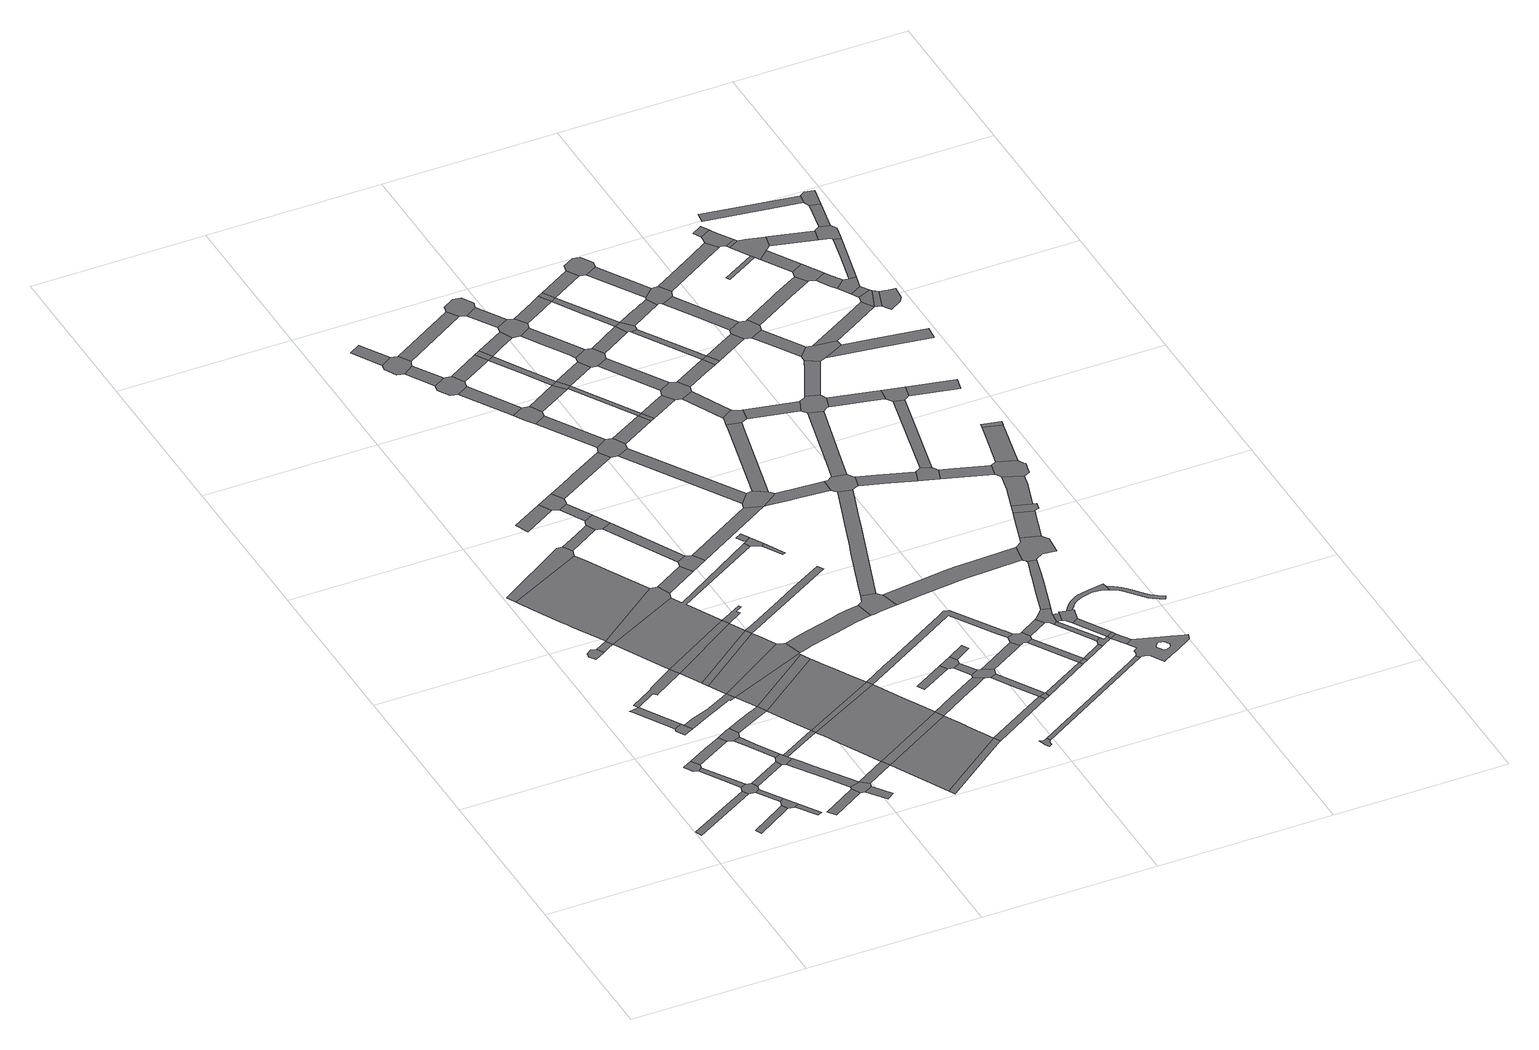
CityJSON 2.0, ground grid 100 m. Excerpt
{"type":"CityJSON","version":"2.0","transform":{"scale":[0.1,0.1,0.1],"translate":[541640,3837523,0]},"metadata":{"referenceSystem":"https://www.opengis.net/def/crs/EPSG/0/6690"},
"CityObjects":{
"road1":{"type":"Road","attributes":{"RoadStructureAttribute.sectionType":"1"},"geometry":[{"type":"MultiSurface","lod":"1","boundaries":[[[0,1,2,3]]]}]},
"road2":{"type":"Road","attributes":{"RoadStructureAttribute.sectionType":"1"},"geometry":[{"type":"MultiSurface","lod":"1","boundaries":[[[4,5,6,7,8,9,10,11,12]]]}]},
"road3":{"type":"Road","geometry":[{"type":"MultiSurface","lod":"1","boundaries":[[[13,14,15,16,17,18,19,20,21,22]]]}]},
"road4":{"type":"Road","attributes":{"RoadStructureAttribute.sectionType":"1"},"geometry":[{"type":"MultiSurface","lod":"1","boundaries":[[[20,19,23,24]]]}]},
"road5":{"type":"Road","geometry":[{"type":"MultiSurface","lod":"1","boundaries":[[[25,26,27,24,23,28,29,0,3,30,31,32,33,34,35,36]]]}]},
"road6":{"type":"Road","attributes":{"RoadStructureAttribute.sectionType":"1"},"geometry":[{"type":"MultiSurface","lod":"1","boundaries":[[[33,32,37,38]]]}]},
"road7":{"type":"Road","attributes":{"RoadStructureAttribute.sectionType":"1"},"geometry":[{"type":"MultiSurface","lod":"1","boundaries":[[[39,40,41,42,43]]]}]},
"road8":{"type":"Road","geometry":[{"type":"MultiSurface","lod":"1","boundaries":[[[38,37,44,4,12,45,46,47]]]}]},
"road9":{"type":"Road","attributes":{"RoadStructureAttribute.sectionType":"1"},"geometry":[{"type":"MultiSurface","lod":"1","boundaries":[[[48,49,13,22,50,51]]]}]},
"road10":{"type":"Road","geometry":[{"type":"MultiSurface","lod":"1","boundaries":[[[43,42,52,53,54,55,56]]]}]},
"road11":{"type":"Road","attributes":{"RoadStructureAttribute.sectionType":"1"},"geometry":[{"type":"MultiSurface","lod":"1","boundaries":[[[47,46,57,58]]]}]},
"road12":{"type":"Road","attributes":{"RoadStructureAttribute.sectionType":"1"},"geometry":[{"type":"MultiSurface","lod":"1","boundaries":[[[59,60,36,35,61]]]}]},
"road13":{"type":"Road","geometry":[{"type":"MultiSurface","lod":"1","boundaries":[[[62,63,64,65,66,67,68,69]]]}]},
"road14":{"type":"Road","geometry":[{"type":"MultiSurface","lod":"1","boundaries":[[[70,71,48,51,72,73,74]]]}]},
"road15":{"type":"Road","attributes":{"RoadStructureAttribute.sectionType":"1"},"geometry":[{"type":"MultiSurface","lod":"1","boundaries":[[[75,76,77,78,79,39,80,81,82,83,84,85]]]}]},
"road16":{"type":"Road","attributes":{"RoadStructureAttribute.sectionType":"1"},"geometry":[{"type":"MultiSurface","lod":"1","boundaries":[[[86,87,73,72,88,89,90,91]]]}]},
"road17":{"type":"Road","attributes":{"RoadStructureAttribute.sectionType":"1"},"geometry":[{"type":"MultiSurface","lod":"1","boundaries":[[[92,93,94,95,96]]]}]},
"road18":{"type":"Road","attributes":{"RoadStructureAttribute.sectionType":"1"},"geometry":[{"type":"MultiSurface","lod":"1","boundaries":[[[97,69,68,98,99]]]}]},
"road19":{"type":"Road","geometry":[{"type":"MultiSurface","lod":"1","boundaries":[[[100,91,90,101,59,61,102,103,104,105,106]]]}]},
"road20":{"type":"Road","attributes":{"RoadStructureAttribute.sectionType":"1"},"geometry":[{"type":"MultiSurface","lod":"1","boundaries":[[[107,108,109,110,111,112,113,56,55,114,115,116,117,118,119,120]]]}]},
"road21":{"type":"Road","attributes":{"RoadStructureAttribute.sectionType":"1"},"geometry":[{"type":"MultiSurface","lod":"1","boundaries":[[[121,122,103,102,123,124,125]]]}]},
"road22":{"type":"Road","attributes":{"RoadStructureAttribute.sectionType":"1"},"geometry":[{"type":"MultiSurface","lod":"1","boundaries":[[[126,127,128,129,70,74,130,131]]]}]},
"road23":{"type":"Road","geometry":[{"type":"MultiSurface","lod":"1","boundaries":[[[125,124,92,96,132,133,134]]]}]},
"road24":{"type":"Road","attributes":{"RoadStructureAttribute.sectionType":"1"},"geometry":[{"type":"MultiSurface","lod":"1","boundaries":[[[135,106,105,136,137]]]}]},
"road25":{"type":"Road","geometry":[{"type":"MultiSurface","lod":"1","boundaries":[[[138,139,140,141,142,143]]]}]},
"road26":{"type":"Road","attributes":{"RoadStructureAttribute.sectionType":"1"},"geometry":[{"type":"MultiSurface","lod":"1","boundaries":[[[133,132,144,145]]]}]},
"road27":{"type":"Road","geometry":[{"type":"MultiSurface","lod":"1","boundaries":[[[146,147,141,140,148,149,150,151,152,153,154,155,156,157]]]}]},
"road28":{"type":"Road","attributes":{"RoadStructureAttribute.sectionType":"1"},"geometry":[{"type":"MultiSurface","lod":"1","boundaries":[[[158,125,134,159]]]}]},
"road29":{"type":"Road","geometry":[{"type":"MultiSurface","lod":"1","boundaries":[[[160,157,156,97,99,161,162,163]]]}]},
"road30":{"type":"Road","geometry":[{"type":"MultiSurface","lod":"1","boundaries":[[[164,75,85,165]]]}]},
"road31":{"type":"Road","geometry":[{"type":"MultiSurface","lod":"1","boundaries":[[[166,165,85,167,168,169]]]}]},
"road32":{"type":"Road","geometry":[{"type":"MultiSurface","lod":"1","boundaries":[[[169,168,170,171]]]}]},
"road33":{"type":"Road","geometry":[{"type":"MultiSurface","lod":"1","boundaries":[[[172,171,170,107,173]]]}]},
"road34":{"type":"Road","geometry":[{"type":"MultiSurface","lod":"1","boundaries":[[[174,120,175,176,126,177]]]}]},
"road35":{"type":"Road","geometry":[{"type":"MultiSurface","lod":"1","boundaries":[[[178,173,107,120,174,179,180]]]}]},
"road36":{"type":"Road","geometry":[{"type":"MultiSurface","lod":"1","boundaries":[[[181,177,126,131,182]]]}]},
"road37":{"type":"Road","attributes":{"RoadStructureAttribute.sectionType":"1"},"geometry":[{"type":"MultiSurface","lod":"1","boundaries":[[[183,184,185,186,187]]]}]},
"road38":{"type":"Road","attributes":{"RoadStructureAttribute.sectionType":"1"},"geometry":[{"type":"MultiSurface","lod":"1","boundaries":[[[188,189,190,191,192,193,194,182,131,195,196,197,135,198]]]}]},
"road39":{"type":"Road","attributes":{"RoadStructureAttribute.sectionType":"1"},"geometry":[{"type":"MultiSurface","lod":"1","boundaries":[[[199,200,143,142,201]]]}]},
"road40":{"type":"Road","geometry":[{"type":"MultiSurface","lod":"1","boundaries":[[[198,135,137,202]]]}]},
"road41":{"type":"Road","attributes":{"RoadStructureAttribute.sectionType":"1"},"geometry":[{"type":"MultiSurface","lod":"1","boundaries":[[[203,204,161,99,205,206,207,75,164,208,209]]]}]},
"road42":{"type":"Road","attributes":{"RoadStructureAttribute.sectionType":"1"},"geometry":[{"type":"MultiSurface","lod":"1","boundaries":[[[210,211,212,213,214,202,137,215,216,217,218,219,220,221,158,222]]]}]},
"road43":{"type":"Road","geometry":[{"type":"MultiSurface","lod":"1","boundaries":[[[222,158,159,223]]]}]},
"road44":{"type":"Road","geometry":[{"type":"MultiSurface","lod":"1","boundaries":[[[224,183,187,225,226,227,228,229,230,231]]]}]},
"road45":{"type":"Road","attributes":{"RoadStructureAttribute.sectionType":"1"},"geometry":[{"type":"MultiSurface","lod":"1","boundaries":[[[232,233,234,235,236,223,159,237,238,239]]]}]},
"road46":{"type":"Road","attributes":{"RoadStructureAttribute.sectionType":"1"},"geometry":[{"type":"MultiSurface","lod":"1","boundaries":[[[240,163,162,241,242]]]}]},
"road47":{"type":"Road","geometry":[{"type":"MultiSurface","lod":"1","boundaries":[[[243,244,245,246,247,164,165]]]}]},
"road48":{"type":"Road","attributes":{"RoadStructureAttribute.sectionType":"1"},"geometry":[{"type":"MultiSurface","lod":"1","boundaries":[[[228,227,248,249]]]}]},
"road49":{"type":"Road","geometry":[{"type":"MultiSurface","lod":"1","boundaries":[[[249,248,250,251,199,201,252,253,254,255]]]}]},
"road50":{"type":"Road","geometry":[{"type":"MultiSurface","lod":"1","boundaries":[[[239,238,256,257]]]}]},
"road51":{"type":"Road","attributes":{"RoadStructureAttribute.sectionType":"1"},"geometry":[{"type":"MultiSurface","lod":"1","boundaries":[[[255,254,258,259]]]}]},
"road52":{"type":"Road","attributes":{"RoadStructureAttribute.sectionType":"1"},"geometry":[{"type":"MultiSurface","lod":"1","boundaries":[[[260,261,262,263,264]]]}]},
"road53":{"type":"Road","geometry":[{"type":"MultiSurface","lod":"1","boundaries":[[[265,266,259,258,267,268,269,240,242,270,271]]]}]},
"road54":{"type":"Road","geometry":[{"type":"MultiSurface","lod":"1","boundaries":[[[264,263,272,273,274,275,276,277,278]]]}]},
"road55":{"type":"Road","attributes":{"RoadStructureAttribute.sectionType":"1"},"geometry":[{"type":"MultiSurface","lod":"1","boundaries":[[[275,274,279,280]]]}]},
"road56":{"type":"Road","attributes":{"RoadStructureAttribute.sectionType":"1"},"geometry":[{"type":"MultiSurface","lod":"1","boundaries":[[[281,282,283,284,285,286,224,231,287,288]]]}]},
"road57":{"type":"Road","geometry":[{"type":"MultiSurface","lod":"1","boundaries":[[[280,279,289,290,291,292,293,294,295,296]]]}]},
"road58":{"type":"Road","attributes":{"RoadStructureAttribute.sectionType":"1"},"geometry":[{"type":"MultiSurface","lod":"1","boundaries":[[[297,298,299,300,301,302,303,180,179,304,305,306,307,308]]]}]},
"road59":{"type":"Road","attributes":{"RoadStructureAttribute.sectionType":"1"},"geometry":[{"type":"MultiSurface","lod":"1","boundaries":[[[309,310,311,312,313,169,171]]]}]},
"road60":{"type":"Road","attributes":{"RoadStructureAttribute.sectionType":"1"},"geometry":[{"type":"MultiSurface","lod":"1","boundaries":[[[293,292,314,315]]]}]},
"road61":{"type":"Road","attributes":{"RoadStructureAttribute.sectionType":"1"},"geometry":[{"type":"MultiSurface","lod":"1","boundaries":[[[316,317,318,319]]]}]},
"road62":{"type":"Road","attributes":{"RoadStructureAttribute.sectionType":"1"},"geometry":[{"type":"MultiSurface","lod":"1","boundaries":[[[320,321,222,223,322,323,324,325,326]]]}]},
"road63":{"type":"Road","geometry":[{"type":"MultiSurface","lod":"1","boundaries":[[[315,314,327,328,329,330,331,332]]]}]},
"road64":{"type":"Road","geometry":[{"type":"MultiSurface","lod":"1","boundaries":[[[333,334,335,336,337,338,339,340,341,342]]]}]},
"road65":{"type":"Road","attributes":{"RoadStructureAttribute.sectionType":"1"},"geometry":[{"type":"MultiSurface","lod":"1","boundaries":[[[343,296,295,344,345]]]}]},
"road66":{"type":"Road","attributes":{"RoadStructureAttribute.sectionType":"1"},"geometry":[{"type":"MultiSurface","lod":"1","boundaries":[[[330,329,346,347]]]}]},
"road67":{"type":"Road","attributes":{"RoadStructureAttribute.sectionType":"1"},"geometry":[{"type":"MultiSurface","lod":"1","boundaries":[[[348,271,270,349]]]}]},
"road68":{"type":"Road","attributes":{"RoadStructureAttribute.sectionType":"1"},"geometry":[{"type":"MultiSurface","lod":"1","boundaries":[[[350,239,257,351,352]]]}]},
"road69":{"type":"Road","attributes":{"RoadStructureAttribute.sectionType":"1"},"geometry":[{"type":"MultiSurface","lod":"1","boundaries":[[[353,278,277,354]]]}]},
"road70":{"type":"Road","geometry":[{"type":"MultiSurface","lod":"1","boundaries":[[[355,356,357,358,359,360,361]]]}]},
"road71":{"type":"Road","geometry":[{"type":"MultiSurface","lod":"1","boundaries":[[[361,360,203,209,362,363]]]}]},
"road72":{"type":"Road","geometry":[{"type":"MultiSurface","lod":"1","boundaries":[[[347,346,364,365,281,288,366,367,368,369,370,371,372]]]}]},
"road73":{"type":"Road","geometry":[{"type":"MultiSurface","lod":"1","boundaries":[[[373,316,319,374,375,376]]]}]},
"road74":{"type":"Road","attributes":{"RoadStructureAttribute.sectionType":"1"},"geometry":[{"type":"MultiSurface","lod":"1","boundaries":[[[377,378,363,362]]]}]},
"road75":{"type":"Road","attributes":{"RoadStructureAttribute.sectionType":"1"},"geometry":[{"type":"MultiSurface","lod":"1","boundaries":[[[375,374,379,380]]]}]},
"road76":{"type":"Road","attributes":{"RoadStructureAttribute.sectionType":"1"},"geometry":[{"type":"MultiSurface","lod":"1","boundaries":[[[381,332,331,382]]]}]},
"road77":{"type":"Road","attributes":{"RoadStructureAttribute.sectionType":"1"},"geometry":[{"type":"MultiSurface","lod":"1","boundaries":[[[383,384,385,386,387,388,389,390,391,392,393,198,202,394,395,396,397,398,399,400,401,402]]]}]},
"road78":{"type":"Road","geometry":[{"type":"MultiSurface","lod":"1","boundaries":[[[403,343,345,404]]]}]},
"road79":{"type":"Road","geometry":[{"type":"MultiSurface","lod":"1","boundaries":[[[380,379,320,326,405,406,407,408]]]}]},
"road80":{"type":"Road","geometry":[{"type":"MultiSurface","lod":"1","boundaries":[[[409,410,411,297,308,412,413,414,415,416,417,418]]]}]},
"road81":{"type":"Road","attributes":{"RoadStructureAttribute.sectionType":"1"},"geometry":[{"type":"MultiSurface","lod":"1","boundaries":[[[368,367,419,420]]]}]},
"road82":{"type":"Road","attributes":{"RoadStructureAttribute.sectionType":"1"},"geometry":[{"type":"MultiSurface","lod":"1","boundaries":[[[421,422,423,404,345,424,381,425]]]}]},
"road83":{"type":"Road","geometry":[{"type":"MultiSurface","lod":"1","boundaries":[[[426,427,373,376]]]}]},
"road84":{"type":"Road","attributes":{"RoadStructureAttribute.sectionType":"1"},"geometry":[{"type":"MultiSurface","lod":"1","boundaries":[[[406,405,428,350,429]]]}]},
"road85":{"type":"Road","attributes":{"RoadStructureAttribute.sectionType":"1"},"geometry":[{"type":"MultiSurface","lod":"1","boundaries":[[[430,403,404,431,432]]]}]},
"road86":{"type":"Road","geometry":[{"type":"MultiSurface","lod":"1","boundaries":[[[425,381,382,433,434,435]]]}]},
"road87":{"type":"Road","geometry":[{"type":"MultiSurface","lod":"1","boundaries":[[[429,350,352,436,437]]]}]},
"road88":{"type":"Road","attributes":{"RoadStructureAttribute.sectionType":"1"},"geometry":[{"type":"MultiSurface","lod":"1","boundaries":[[[438,439,372,371,440]]]}]},
"road89":{"type":"Road","attributes":{"RoadStructureAttribute.sectionType":"1"},"geometry":[{"type":"MultiSurface","lod":"1","boundaries":[[[441,442,408,407,443,444]]]}]},
"road90":{"type":"Road","attributes":{"RoadStructureAttribute.sectionType":"1"},"geometry":[{"type":"MultiSurface","lod":"1","boundaries":[[[435,434,438,445]]]}]},
"road91":{"type":"Road","geometry":[{"type":"MultiSurface","lod":"1","boundaries":[[[446,447,448,353,354,449,450,451,452,453,454]]]}]},
"road92":{"type":"Road","geometry":[{"type":"MultiSurface","lod":"1","boundaries":[[[455,456,420,419,348,349,457,458,459]]]}]},
"road93":{"type":"Road","attributes":{"RoadStructureAttribute.sectionType":"1"},"geometry":[{"type":"MultiSurface","lod":"1","boundaries":[[[460,461,425,435,462,463]]]}]},
"road94":{"type":"Road","attributes":{"RoadStructureAttribute.sectionType":"1"},"geometry":[{"type":"MultiSurface","lod":"1","boundaries":[[[451,450,464,465]]]}]},
"road95":{"type":"Road","geometry":[{"type":"MultiSurface","lod":"1","boundaries":[[[445,438,440,466]]]}]},
"road96":{"type":"Road","geometry":[{"type":"MultiSurface","lod":"1","boundaries":[[[467,465,464,430,432,468,469,470,471]]]}]},
"road97":{"type":"Road","attributes":{"RoadStructureAttribute.sectionType":"1"},"geometry":[{"type":"MultiSurface","lod":"1","boundaries":[[[472,473,333,342,474]]]}]},
"road98":{"type":"Road","attributes":{"RoadStructureAttribute.sectionType":"1"},"geometry":[{"type":"MultiSurface","lod":"1","boundaries":[[[475,437,436,476]]]}]},
"road99":{"type":"Road","attributes":{"RoadStructureAttribute.sectionType":"1"},"geometry":[{"type":"MultiSurface","lod":"1","boundaries":[[[477,478,479,480,481,482,483,409,418,484,485,486]]]}]},
"road100":{"type":"Road","attributes":{"RoadStructureAttribute.sectionType":"1"},"geometry":[{"type":"MultiSurface","lod":"1","boundaries":[[[469,468,487,488,489,490]]]}]},
"road101":{"type":"Road","attributes":{"RoadStructureAttribute.sectionType":"1"},"geometry":[{"type":"MultiSurface","lod":"1","boundaries":[[[491,492,445,466,493,494]]]}]},
"road102":{"type":"Road","attributes":{"RoadStructureAttribute.sectionType":"1"},"geometry":[{"type":"MultiSurface","lod":"1","boundaries":[[[495,496,457,349,497,498,499,500,501]]]}]},
"road103":{"type":"Road","geometry":[{"type":"MultiSurface","lod":"1","boundaries":[[[502,503,504,402,401,505,441,444,506,507,508,509,510,511,512]]]}]},
"road104":{"type":"Road","geometry":[{"type":"MultiSurface","lod":"1","boundaries":[[[513,490,489,460,463,514,515,516,517,518,519,520]]]}]},
"road105":{"type":"Road","attributes":{"RoadStructureAttribute.sectionType":"1"},"geometry":[{"type":"MultiSurface","lod":"1","boundaries":[[[521,522,523,455,459,524,525,526]]]}]},
"road106":{"type":"Road","attributes":{"RoadStructureAttribute.sectionType":"1"},"geometry":[{"type":"MultiSurface","lod":"1","boundaries":[[[510,509,475,527]]]}]},
"road107":{"type":"Road","attributes":{"RoadStructureAttribute.sectionType":"1"},"geometry":[{"type":"MultiSurface","lod":"1","boundaries":[[[528,529,471,470,530,531,532,533]]]}]},
"road108":{"type":"Road","attributes":{"RoadStructureAttribute.sectionType":"1"},"geometry":[{"type":"MultiSurface","lod":"1","boundaries":[[[516,515,534,535]]]}]},
"road109":{"type":"Road","geometry":[{"type":"MultiSurface","lod":"1","boundaries":[[[527,475,476,536]]]}]},
"road110":{"type":"Road","attributes":{"RoadStructureAttribute.sectionType":"1"},"geometry":[{"type":"MultiSurface","lod":"1","boundaries":[[[537,538,539,540,416,415,541,542,543]]]}]},
"road111":{"type":"Road","attributes":{"RoadStructureAttribute.sectionType":"1"},"geometry":[{"type":"MultiSurface","lod":"1","boundaries":[[[544,512,511,545,546]]]}]},
"road112":{"type":"Road","geometry":[{"type":"MultiSurface","lod":"1","boundaries":[[[547,535,534,491,494,548,549,550,551,552]]]}]},
"road113":{"type":"Road","attributes":{"RoadStructureAttribute.sectionType":"1"},"geometry":[{"type":"MultiSurface","lod":"1","boundaries":[[[549,548,553,554]]]}]},
"road114":{"type":"Road","attributes":{"RoadStructureAttribute.sectionType":"1"},"geometry":[{"type":"MultiSurface","lod":"1","boundaries":[[[555,527,536,556]]]}]},
"road115":{"type":"Road","attributes":{"RoadStructureAttribute.sectionType":"1"},"geometry":[{"type":"MultiSurface","lod":"1","boundaries":[[[557,520,519,558,559]]]}]},
"road116":{"type":"Road","geometry":[{"type":"MultiSurface","lod":"1","boundaries":[[[560,528,533,561]]]}]},
"road117":{"type":"Road","geometry":[{"type":"MultiSurface","lod":"1","boundaries":[[[562,563,554,553,564,521,526,565,566]]]}]},
"road118":{"type":"Road","geometry":[{"type":"MultiSurface","lod":"1","boundaries":[[[567,568,544,546,569,570,571,572,573,574,575]]]}]},
"road119":{"type":"Road","geometry":[{"type":"MultiSurface","lod":"1","boundaries":[[[576,577,578,501,500,579,477,486,580,581,582,583,584,585,586]]]}]},
"road120":{"type":"Road","attributes":{"RoadStructureAttribute.sectionType":"1"},"geometry":[{"type":"MultiSurface","lod":"1","boundaries":[[[573,572,587,588]]]}]},
"road121":{"type":"Road","attributes":{"RoadStructureAttribute.sectionType":"1"},"geometry":[{"type":"MultiSurface","lod":"1","boundaries":[[[574,573,589,590]]]}]},
"road122":{"type":"Road","attributes":{"RoadStructureAttribute.sectionType":"1"},"geometry":[{"type":"MultiSurface","lod":"1","boundaries":[[[591,561,533,592,593,557,594]]]}]},
"road123":{"type":"Road","geometry":[{"type":"MultiSurface","lod":"1","boundaries":[[[595,588,587,596,597,555,556,598,599,600,601]]]}]},
"road124":{"type":"Road","geometry":[{"type":"MultiSurface","lod":"1","boundaries":[[[602,590,589,603,604,605,606,607,608]]]}]},
"road125":{"type":"Road","attributes":{"RoadStructureAttribute.sectionType":"1"},"geometry":[{"type":"MultiSurface","lod":"1","boundaries":[[[609,610,552,551,611,612]]]}]},
"road126":{"type":"Road","geometry":[{"type":"MultiSurface","lod":"1","boundaries":[[[594,557,559,613,614,615,616,617,618]]]}]},
"road127":{"type":"Road","attributes":{"RoadStructureAttribute.sectionType":"1"},"geometry":[{"type":"MultiSurface","lod":"1","boundaries":[[[605,604,601,619]]]}]},
"road128":{"type":"Road","attributes":{"RoadStructureAttribute.sectionType":"1"},"geometry":[{"type":"MultiSurface","lod":"1","boundaries":[[[620,560,561,621]]]}]},
"road129":{"type":"Road","geometry":[{"type":"MultiSurface","lod":"1","boundaries":[[[619,601,600,622]]]}]},
"road130":{"type":"Road","attributes":{"RoadStructureAttribute.sectionType":"1"},"geometry":[{"type":"MultiSurface","lod":"1","boundaries":[[[622,600,623,624]]]}]},
"road131":{"type":"Road","attributes":{"RoadStructureAttribute.sectionType":"6"},"geometry":[{"type":"MultiSurface","lod":"1","boundaries":[[[625,626,627,628,629,630,631,632,633,634,635,636,637,567,575,638]]]}]},
"road132":{"type":"Road","attributes":{"RoadStructureAttribute.sectionType":"1"},"geometry":[{"type":"MultiSurface","lod":"1","boundaries":[[[616,615,609,639]]]}]},
"road133":{"type":"Road","attributes":{"RoadStructureAttribute.sectionType":"1"},"geometry":[{"type":"MultiSurface","lod":"1","boundaries":[[[566,565,640,641]]]}]},
"road134":{"type":"Road","attributes":{"RoadStructureAttribute.sectionType":"1"},"geometry":[{"type":"MultiSurface","lod":"1","boundaries":[[[642,643,644,576,586,645,646]]]}]},
"road135":{"type":"Road","attributes":{"RoadStructureAttribute.sectionType":"1"},"geometry":[{"type":"MultiSurface","lod":"1","boundaries":[[[647,583,582,648,649,650]]]}]},
"road136":{"type":"Road","geometry":[{"type":"MultiSurface","lod":"1","boundaries":[[[639,609,612,651]]]}]},
"road137":{"type":"Road","attributes":{"RoadStructureAttribute.sectionType":"1"},"geometry":[{"type":"MultiSurface","lod":"1","boundaries":[[[652,653,654,655,656,657,658,594,618,659,660]]]}]},
"road138":{"type":"Road","attributes":{"RoadStructureAttribute.sectionType":"1"},"geometry":[{"type":"MultiSurface","lod":"1","boundaries":[[[661,662,663,664,665,666,667,668,669,670,608,607,671,672,673,674,675,676,677,678,679,680,681,682,683,684]]]}]},
"road139":{"type":"Road","attributes":{"RoadStructureAttribute.sectionType":"1"},"geometry":[{"type":"MultiSurface","lod":"1","boundaries":[[[685,686,687,624,623,688,689,690,691,692,693,694,695,472,474,696,697,698,699,700,701,702,703,704,705,706],[707,708,709,710,711,712,713,714,715,716,717,718,719,720,721]]]}]},
"road140":{"type":"Road","geometry":[{"type":"MultiSurface","lod":"1","boundaries":[[[722,723,620,621,724,725,726,727]]]}]},
"road141":{"type":"Road","attributes":{"RoadStructureAttribute.sectionType":"1"},"geometry":[{"type":"MultiSurface","lod":"1","boundaries":[[[725,724,728,729]]]}]},
"road142":{"type":"Road","geometry":[{"type":"MultiSurface","lod":"1","boundaries":[[[730,731,732,733,537,543,734,735,736,631,630,737,738,739,740,741,742,743,744,745]]]}]},
"road143":{"type":"Road","attributes":{"RoadStructureAttribute.sectionType":"1"},"geometry":[{"type":"MultiSurface","lod":"1","boundaries":[[[746,747,639,651,748,749]]]}]},
"road144":{"type":"Road","geometry":[{"type":"MultiSurface","lod":"1","boundaries":[[[750,751,752,641,640,642,646,753,754,755,756,757]]]}]},
"road145":{"type":"Road","geometry":[{"type":"MultiSurface","lod":"1","boundaries":[[[758,759,650,649,760,761,762,763]]]}]},
"road146":{"type":"Road","geometry":[{"type":"MultiSurface","lod":"1","boundaries":[[[729,728,652,660,764,765,766,767,768,769]]]}]},
"road147":{"type":"Road","attributes":{"RoadStructureAttribute.sectionType":"1"},"geometry":[{"type":"MultiSurface","lod":"1","boundaries":[[[770,771,730,745,772]]]}]},
"road148":{"type":"Road","attributes":{"RoadStructureAttribute.sectionType":"1"},"geometry":[{"type":"MultiSurface","lod":"1","boundaries":[[[773,767,766,774,775,776]]]}]},
"road149":{"type":"Road","attributes":{"RoadStructureAttribute.sectionType":"1"},"geometry":[{"type":"MultiSurface","lod":"1","boundaries":[[[777,778,779,780,781,782,783,784,785,786,787,788,789,790,684,683,791,792,793,794,795,796,797,798,799,800,801,802,803,804]]]}]},
"road150":{"type":"Road","attributes":{"RoadStructureAttribute.sectionType":"1"},"geometry":[{"type":"MultiSurface","lod":"1","boundaries":[[[805,806,807,808,750,757,809,810]]]}]},
"road151":{"type":"Road","attributes":{"RoadStructureAttribute.sectionType":"1"},"geometry":[{"type":"MultiSurface","lod":"1","boundaries":[[[811,761,760,812,813]]]}]},
"road152":{"type":"Road","geometry":[{"type":"MultiSurface","lod":"1","boundaries":[[[814,815,776,775,816,746,749,817,818,819,820,821]]]}]},
"road153":{"type":"Road","attributes":{"RoadStructureAttribute.sectionType":"1"},"geometry":[{"type":"MultiSurface","lod":"1","boundaries":[[[756,755,822,823,824]]]}]},
"road154":{"type":"Road","geometry":[{"type":"MultiSurface","lod":"1","boundaries":[[[825,770,772,826,827,828,829,830]]]}]},
"road155":{"type":"Road","attributes":{"RoadStructureAttribute.sectionType":"1"},"geometry":[{"type":"MultiSurface","lod":"1","boundaries":[[[831,758,763,832]]]}]},
"road156":{"type":"Road","attributes":{"RoadStructureAttribute.sectionType":"1"},"geometry":[{"type":"MultiSurface","lod":"1","boundaries":[[[818,817,833,834,835]]]}]},
"road157":{"type":"Road","attributes":{"RoadStructureAttribute.sectionType":"1"},"geometry":[{"type":"MultiSurface","lod":"1","boundaries":[[[836,837,838,825,830,839,840,841]]]}]},
"road158":{"type":"Road","attributes":{"RoadStructureAttribute.sectionType":"1"},"geometry":[{"type":"MultiSurface","lod":"1","boundaries":[[[842,843,769,768,844,845]]]}]},
"road159":{"type":"Road","geometry":[{"type":"MultiSurface","lod":"1","boundaries":[[[835,834,805,810,846,847,848,849]]]}]},
"road160":{"type":"Road","geometry":[{"type":"MultiSurface","lod":"1","boundaries":[[[850,851,813,812,852,853,836,841,854,855,856,857,858,859]]]}]},
"road161":{"type":"Road","geometry":[{"type":"MultiSurface","lod":"1","boundaries":[[[824,823,860,831,832,861,862,863]]]}]},
"road162":{"type":"Road","attributes":{"RoadStructureAttribute.sectionType":"1"},"geometry":[{"type":"MultiSurface","lod":"1","boundaries":[[[864,865,866,867,821,820,868,869,870,871,872]]]}]},
"road163":{"type":"Road","attributes":{"RoadStructureAttribute.sectionType":"1"},"geometry":[{"type":"MultiSurface","lod":"1","boundaries":[[[873,874,850,859,875,876]]]}]},
"road164":{"type":"Road","geometry":[{"type":"MultiSurface","lod":"1","boundaries":[[[877,878,879,880]]]}]},
"road165":{"type":"Road","attributes":{"RoadStructureAttribute.sectionType":"1"},"geometry":[{"type":"MultiSurface","lod":"1","boundaries":[[[863,862,881,882]]]}]},
"road166":{"type":"Road","geometry":[{"type":"MultiSurface","lod":"1","boundaries":[[[883,873,876,884]]]}]},
"road167":{"type":"Road","attributes":{"RoadStructureAttribute.sectionType":"1"},"geometry":[{"type":"MultiSurface","lod":"1","boundaries":[[[885,886,887,888,849,848,889,890]]]}]},
"road168":{"type":"Road","attributes":{"RoadStructureAttribute.sectionType":"1"},"geometry":[{"type":"MultiSurface","lod":"1","boundaries":[[[891,892,893,894]]]}]},
"road169":{"type":"Road","attributes":{"RoadStructureAttribute.sectionType":"1"},"geometry":[{"type":"MultiSurface","lod":"1","boundaries":[[[895,847,846,896,897,898]]]}]},
"road170":{"type":"Road","geometry":[{"type":"MultiSurface","lod":"1","boundaries":[[[899,900,894,893,901,902,842,845,903,904,905]]]}]},
"road171":{"type":"Road","attributes":{"RoadStructureAttribute.sectionType":"1"},"geometry":[{"type":"MultiSurface","lod":"1","boundaries":[[[905,904,906,907]]]}]},
"road172":{"type":"Road","geometry":[{"type":"MultiSurface","lod":"1","boundaries":[[[908,907,906,877,880,909,910,911,912]]]}]},
"road173":{"type":"Road","attributes":{"RoadStructureAttribute.sectionType":"1"},"geometry":[{"type":"MultiSurface","lod":"1","boundaries":[[[910,909,913,914]]]}]},
"road174":{"type":"Road","geometry":[{"type":"MultiSurface","lod":"1","boundaries":[[[914,913,915,864,872,916,917,918]]]}]},
"road175":{"type":"Road","attributes":{"RoadStructureAttribute.sectionType":"1"},"geometry":[{"type":"MultiSurface","lod":"1","boundaries":[[[919,920,921,922,918,917,923,924,925,926,927]]]}]},
"road176":{"type":"Road","geometry":[{"type":"MultiSurface","lod":"1","boundaries":[[[928,929,930,885,890,931]]]}]},
"road177":{"type":"Road","geometry":[{"type":"MultiSurface","lod":"1","boundaries":[[[927,926,932,933,934,935,936]]]}]},
"road178":{"type":"Road","attributes":{"RoadStructureAttribute.sectionType":"1"},"geometry":[{"type":"MultiSurface","lod":"1","boundaries":[[[933,932,929,928]]]}]},
"road179":{"type":"Road","attributes":{"RoadStructureAttribute.sectionType":"1"},"geometry":[{"type":"MultiSurface","lod":"1","boundaries":[[[931,890,937,938]]]}]},
"road180":{"type":"Road","attributes":{"RoadStructureAttribute.sectionType":"1"},"geometry":[{"type":"MultiSurface","lod":"1","boundaries":[[[939,912,911,940,941]]]}]},
"road181":{"type":"Road","geometry":[{"type":"MultiSurface","lod":"1","boundaries":[[[942,938,937,943,944,945,946,947]]]}]},
"road182":{"type":"Road","attributes":{"RoadStructureAttribute.sectionType":"1"},"geometry":[{"type":"MultiSurface","lod":"1","boundaries":[[[948,949,950,951]]]}]},
"road183":{"type":"Road","attributes":{"RoadStructureAttribute.sectionType":"1"},"geometry":[{"type":"MultiSurface","lod":"1","boundaries":[[[952,953,954,936,935,955,956]]]}]},
"road184":{"type":"Road","geometry":[{"type":"MultiSurface","lod":"1","boundaries":[[[957,958,941,940,959,960,952,956,961,962,963]]]}]},
"road185":{"type":"Road","attributes":{"RoadStructureAttribute.sectionType":"1"},"geometry":[{"type":"MultiSurface","lod":"1","boundaries":[[[964,957,963,965]]]}]},
"road186":{"type":"Road","geometry":[{"type":"MultiSurface","lod":"1","boundaries":[[[966,967,968,951,950,969,970,964,965,971]]]}]}
},
"vertices":[
[373,510,0],[6,299,0],[21,259,0],[394,475,0],
[500,311,0],[481,299,0],[472,294,0],[287,179,0],[296,161,0],[305,142,0],[307,143,0],[493,260,0],[516,274,0],
[249,856,0],[229,844,0],[194,824,0],[223,774,0],[238,768,0],[247,765,0],[248,764,0],[272,780,0],[271,782,0],[278,807,0],
[383,543,0],[414,558,0],
[442,549,0],[415,556,0],[415,557,0],[382,539,0],[382,538,0],[427,471,0],[430,471,0],[431,471,0],[456,488,0],[461,511,0],[463,512,0],[446,548,0],
[510,347,0],[536,363,0],
[212,1389,0],[156,1379,0],[167,1362,0],[300,1142,0],[344,1168,0],
[508,340,0],[551,270,0],[556,270,0],[583,287,0],
[463,977,0],[359,919,0],[481,923,0],[491,928,0],
[295,1119,0],[323,1070,0],[361,1091,0],[381,1102,0],[355,1149,0],
[632,155,0],[659,167,0],
[639,663,0],[637,661,0],[655,625,0],
[211,1938,0],[209,1938,0],[178,1917,0],[180,1915,0],[174,1891,0],[197,1853,0],[260,1890,0],[237,1929,0],
[549,1024,0],[524,1012,0],[524,917,0],[562,934,0],[576,969,0],
[498,1612,0],[344,1512,0],[345,1508,0],[323,1494,0],[197,1415,0],[331,1464,0],[334,1460,0],[346,1443,0],[352,1447,0],[427,1494,0],[529,1559,0],
[617,835,0],[610,847,0],[576,827,0],[651,695,0],[651,694,0],[685,714,0],
[886,281,0],[805,232,0],[686,160,0],[718,115,0],[909,232,0],
[309,1973,0],[296,1912,0],[331,1932,0],
[691,704,0],[644,677,0],[677,618,0],[725,650,0],[715,666,0],[712,671,0],[696,693,0],
[667,1296,0],[647,1285,0],[639,1281,0],[535,1225,0],[527,1222,0],[520,1219,0],[415,1180,0],[441,1134,0],[536,1183,0],[551,1190,0],[657,1245,0],[659,1240,0],[661,1235,0],[694,1251,0],
[795,544,0],[755,606,0],[804,424,0],[885,300,0],[946,318,0],
[760,1129,0],[732,1114,0],[698,1097,0],[634,1066,0],[724,1043,0],[787,1075,0],
[937,228,0],[984,257,0],[991,282,0],
[919,823,0],[779,712,0],[933,797,0],
[434,2799,0],[17,2528,0],[44,2478,0],[488,2702,0],[499,2742,0],[467,2795,0],
[1014,123,0],[1058,155,0],
[591,2507,0],[524,2634,0],[50,2467,0],[82,2402,0],[177,2218,0],[188,2198,0],[196,2184,0],[209,2160,0],[244,2096,0],[249,2087,0],[311,1974,0],[712,2281,0],
[1124,427,0],[1152,380,0],
[743,2276,0],[772,2159,0],[783,2197,0],[752,2274,0],
[925,1871,0],[945,1833,0],
[985,1757,0],[534,1551,0],[594,1435,0],[993,1743,0],
[613,1399,0],[1012,1706,0],
[1027,1677,0],[1084,1569,0],
[1151,1443,0],[699,1243,0],[756,1138,0],[1157,1432,0],
[1123,1555,0],[1158,1446,0],[1130,1552,0],
[1162,1422,0],[1184,1379,0],
[514,3173,0],[331,3067,0],[365,2991,0],[369,2994,0],[555,3103,0],
[1352,1078,0],[1291,1187,0],[1288,1193,0],[1269,1226,0],[1227,1299,0],[1216,1319,0],[1203,1343,0],[791,1066,0],[854,948,0],[857,941,0],[1356,1072,0],
[655,2909,0],[571,2856,0],[682,2855,0],
[1375,1038,0],
[1314,2416,0],[807,2098,0],[339,1917,0],[430,1746,0],[500,1613,0],[818,2076,0],[1330,2379,0],
[1554,699,0],[1553,700,0],[1519,764,0],[1450,894,0],[1433,927,0],[936,793,0],[938,788,0],[949,768,0],[954,758,0],[1005,659,0],[1058,556,0],[1116,442,0],[1559,688,0],
[1584,638,0],
[615,3232,0],[585,3093,0],[590,3091,0],[593,3090,0],[647,3121,0],[646,3123,0],[647,3126,0],[655,3162,0],
[1721,371,0],[1712,390,0],[1652,505,0],[1648,514,0],[1631,546,0],[1157,368,0],[1324,47,0],[1730,354,0],
[932,2384,0],[788,2201,0],[975,2313,0],
[1022,1879,0],[1035,1887,0],[1022,1909,0],[1063,1935,0],[1056,1947,0],
[669,2946,0],[723,2975,0],
[664,2934,0],[661,2924,0],[695,2852,0],[708,2849,0],[719,2846,0],[775,2875,0],
[1343,10,0],[1748,317,0],
[941,2423,0],[995,2452,0],
[289,4808,0],[222,4767,0],[321,4603,0],[322,4601,0],[387,4645,0],
[1001,2450,0],[996,2452,0],[941,2422,0],[937,2403,0],[933,2386,0],[1072,2372,0],[1030,2441,0],
[316,4568,0],[351,4495,0],[391,4485,0],[456,4533,0],[465,4557,0],[470,4569,0],[428,4634,0],
[488,4325,0],[557,4365,0],
[985,3447,0],[880,3386,0],[840,3363,0],[782,3329,0],[766,3319,0],[708,3286,0],[806,3250,0],[1024,3378,0],
[483,4295,0],[480,4284,0],[520,4217,0],[560,4207,0],[629,4249,0],[630,4254,0],[637,4288,0],[599,4361,0],
[1607,1682,0],[1532,1669,0],[1506,1664,0],[1484,1658,0],[1433,1643,0],[1351,1621,0],[1233,1587,0],[1205,1461,0],[1244,1475,0],[1402,1521,0],[1532,1558,0],[1625,1575,0],
[1584,2039,0],[1564,2077,0],[1374,1965,0],[1262,1899,0],[1056,1777,0],
[735,3920,0],[804,3962,0],
[1754,1033,0],[1572,923,0],[1595,884,0],[1779,992,0],
[1861,870,0],[1688,766,0],[1586,639,0],[1794,767,0],[1846,798,0],[1908,835,0],[1916,839,0],
[748,3898,0],[777,3851,0],[805,3804,0],[875,3847,0],[882,3882,0],[843,3953,0],
[1971,234,0],[1947,220,0],[1927,229,0],[1943,186,0],[1956,165,0],[1973,175,0],[1972,187,0],[1973,198,0],[1975,203,0],[1984,213,0],
[785,4473,0],[811,4393,0],[828,4403,0],
[1001,3484,0],[1067,3531,0],
[1447,2692,0],[1545,2657,0],
[2095,575,0],[1750,318,0],[2116,540,0],
[817,4872,0],[859,4805,0],
[1351,2469,0],[1346,2479,0],[1336,2497,0],[1299,2476,0],[1321,2439,0],[1332,2427,0],[1361,2450,0],
[1387,2357,0],[1404,2371,0],
[997,3475,0],[987,3447,0],[1025,3378,0],[1064,3372,0],[1135,3412,0],[1138,3426,0],[1143,3451,0],[1145,3451,0],[1106,3521,0],
[1833,1080,0],[1810,984,0],[1852,1010,0],[1857,1040,0],
[1451,2243,0],[1468,2253,0],
[1866,893,0],[1909,917,0],
[1028,4066,0],[1081,4002,0],
[2179,1161,0],[2173,1172,0],[2006,1439,0],[1979,1446,0],[1974,1443,0],[1953,1430,0],[1936,1420,0],[1598,1217,0],[1551,1190,0],[1519,1171,0],[1496,1157,0],[1499,1112,0],[1552,1144,0],[1776,1278,0],[1971,1395,0],[1973,1396,0],[1982,1401,0],[2139,1150,0],[2172,1098,0],[2208,1116,0],
[821,4494,0],[863,4424,0],
[1942,828,0],[1980,846,0],[1991,885,0],[1930,912,0],
[1652,1749,0],[1636,1703,0],[1632,1700,0],[1646,1578,0],[1679,1584,0],[1693,1586,0],[1786,1601,0],[1757,1707,0],[1753,1711,0],[1732,1737,0],
[1457,2729,0],[1512,2795,0],
[1060,4089,0],[977,4229,0],[972,4238,0],[938,4217,0],[1061,4086,0],
[1952,1103,0],[1931,1140,0],
[2018,704,0],[2134,590,0],
[989,4595,0],[943,4473,0],[1024,4523,0],
[1082,4003,0],[1087,4006,0],[1109,4020,0],
[2144,557,0],[2137,585,0],
[1310,3638,0],[1303,3634,0],[1350,3569,0],
[2165,1054,0],[1966,934,0],[2167,990,0],[2200,1011,0],
[1331,3650,0],
[895,4952,0],[826,4911,0],[823,4897,0],[860,4806,0],[897,4793,0],[966,4839,0],[969,4849,0],[978,4878,0],[938,4946,0],
[1550,2802,0],[1532,2799,0],[1646,2730,0],[1630,2750,0],[1620,2761,0],
[1232,4188,0],[1185,4160,0],[1227,4091,0],[1273,4119,0],
[996,4634,0],[1066,4675,0],
[1371,3581,0],
[1102,4663,0],[1068,4516,0],[1136,4561,0],[1147,4597,0],[1104,4664,0],
[2691,668,0],[2637,635,0],[2708,649,0],
[2408,748,0],[2421,726,0],
[1938,2602,0],[1876,2418,0],[1851,2342,0],[1851,2340,0],[1790,2159,0],[1772,2107,0],[1686,1851,0],[1920,2298,0],[1935,2343,0],[2015,2583,0],
[1118,4432,0],[1221,4260,0],[1241,4226,0],[1312,4268,0],
[1494,3744,0],[1470,3730,0],[1510,3661,0],[1537,3676,0],
[1849,2717,0],[1791,2721,0],[1586,2654,0],[1672,2647,0],[1726,2644,0],[1912,2632,0],[1917,2713,0],
[2244,1100,0],[2239,1102,0],[2209,1113,0],[2167,1067,0],[2211,1016,0],[2226,1025,0],[2240,1019,0],[2242,1016,0],[2278,1034,0],[2281,1059,0],[2256,1107,0],
[1349,4261,0],[1302,4113,0],[1310,4112,0],[1378,4154,0],[1377,4155,0],[1387,4191,0],[1389,4193,0],[1351,4261,0],
[1680,3371,0],[1671,3332,0],[1643,3212,0],[1641,2851,0],[1747,3305,0],[1758,3353,0],
[2443,766,0],
[1299,4782,0],[1247,4751,0],[1273,4673,0],[1289,4683,0],[1339,4713,0],[1341,4714,0],
[1508,3785,0],[1576,3825,0],
[2455,746,0],
[2547,1774,0],[2297,1765,0],[2193,1761,0],[2137,1755,0],[1948,1622,0],[2194,1650,0],[2532,1664,0],
[2368,1176,0],[2289,1064,0],[2397,1130,0],
[1577,3824,0],[1574,3668,0],[1645,3705,0],[1644,3706,0],[1655,3744,0],[1615,3812,0],
[1689,3434,0],[1756,3475,0],
[2562,842,0],[2576,819,0],
[1539,4377,0],[1502,4263,0],[1573,4306,0],
[1329,4801,0],[1371,4732,0],
[1788,3455,0],[1757,3474,0],[1693,3426,0],[1795,3372,0],[1812,3450,0],
[2429,1240,0],[2380,1184,0],[2411,1124,0],[2420,1121,0],[2424,1114,0],[2435,1096,0],[2457,1115,0],[2464,1176,0],[2479,1225,0],
[1969,2734,0],[1962,2729,0],[1939,2711,0],[1930,2611,0],[2017,2588,0],[2053,2603,0],[2056,2604,0],[2074,2681,0],[2069,2683,0],[2068,2683,0],[2046,2718,0],
[2569,874,0],[2595,891,0],
[2484,1108,0],[2500,1167,0],
[1488,4543,0],[1445,4537,0],[1454,4522,0],[1576,4399,0],
[2609,869,0],[2568,868,0],[2564,851,0],[2612,842,0],[2622,847,0],[2644,862,0],[2633,884,0],
[2504,1182,0],[2502,1103,0],[2525,1065,0],[2564,1088,0],[2581,1163,0],[2572,1165,0],[2543,1172,0],
[1814,3928,0],[1810,3925,0],[1780,3815,0],[1854,3858,0],
[1582,4311,0],[1583,4312,0],[1591,4299,0],[1628,4309,0],[1628,4312,0],[1632,4340,0],
[2671,907,0],
[1523,4919,0],[1564,4850,0],
[2684,885,0],
[2694,782,0],[2732,805,0],
[2551,1461,0],[2561,1497,0],[2563,1503,0],[2569,1525,0],[2592,1614,0],[2597,1632,0],[2551,1640,0],[2543,1615,0],[2516,1526,0],[2515,1523,0],[2515,1522,0],[2508,1500,0],[2469,1371,0],[2503,1306,0],
[1849,3948,0],
[2074,3310,0],[2105,3386,0],
[2099,3280,0],[2002,2874,0],[2000,2865,0],[2080,2855,0],[2178,3254,0],
[2184,2645,0],[2185,2564,0],[2348,2510,0],[2373,2584,0],
[1889,3878,0],
[1785,4518,0],[1779,4514,0],[1744,4492,0],[1742,4494,0],[1690,4461,0],[1687,4465,0],[1599,4413,0],[1640,4345,0],[1813,4450,0],
[2814,1298,0],[2724,1284,0],[2683,1276,0],[2655,1269,0],[2637,1261,0],[2620,1251,0],[2601,1238,0],[2583,1222,0],[2569,1208,0],[2555,1190,0],[2578,1173,0],[2591,1189,0],[2603,1203,0],[2618,1216,0],[2635,1227,0],[2649,1236,0],[2664,1242,0],[2689,1249,0],[2729,1257,0],[2753,1256,0],[2776,1253,0],[2799,1246,0],[2820,1239,0],[2817,1270,0],
[2996,722,0],[2930,743,0],[2878,759,0],[2716,746,0],[2723,735,0],[2728,727,0],[2702,711,0],[2704,702,0],[2704,696,0],[2701,684,0],[2698,675,0],[2718,651,0],[2730,649,0],[2761,640,0],[2766,630,0],[2804,563,0],[2815,569,0],[2895,616,0],[2897,618,0],[2899,618,0],[3001,679,0],[3013,717,0],[2828,679,0],[2824,687,0],[2823,699,0],[2824,700,0],[2845,724,0],[2866,717,0],[2875,714,0],[2881,704,0],[2893,688,0],[2887,666,0],[2874,658,0],[2873,657,0],[2863,651,0],[2845,651,0],[2833,671,0],
[1600,5000,0],[1531,4959,0],[1601,4841,0],[1671,4882,0],[1680,4921,0],[1639,4989,0],
[1790,4534,0],[1849,4591,0],
[2603,1840,0],[2591,1803,0],[2586,1800,0],[2559,1782,0],[2535,1660,0],[2546,1646,0],[2546,1645,0],[2598,1636,0],[2605,1641,0],[2642,1663,0],[2647,1666,0],[2724,1657,0],[2736,1767,0],[2733,1772,0],[2712,1803,0],[2709,1808,0],
[2045,4059,0],[1936,3997,0],[1987,3935,0],[2085,3991,0],
[2147,3414,0],[2142,3403,0],[2134,3400,0],[2201,3272,0],[2212,3280,0],[2218,3279,0],[2242,3355,0],[2224,3389,0],
[2408,2602,0],[2396,2596,0],[2460,2473,0],[2485,2548,0],[2472,2569,0],[2464,2581,0],
[1823,4456,0],[1841,4452,0],[1843,4447,0],[1915,4484,0],[1930,4522,0],[1888,4590,0],
[2666,2047,0],[2644,1975,0],[2773,2014,0],
[2044,4268,0],[1950,4267,0],[2054,4095,0],[2124,4136,0],
[3055,1067,0],[3043,1072,0],[3031,1078,0],[3018,1087,0],[3004,1097,0],[2993,1107,0],[2978,1122,0],[2976,1124,0],[2923,1186,0],[2902,1213,0],[2883,1230,0],[2869,1243,0],[2849,1255,0],[2831,1265,0],[2834,1231,0],[2852,1221,0],[2865,1209,0],[2882,1193,0],[2902,1168,0],[2955,1105,0],[2969,1090,0],[2974,1086,0],[2987,1075,0],[3002,1065,0],[3017,1054,0],[3031,1046,0],[3045,1041,0],[3057,1066,0],
[2280,3690,0],[2247,3620,0],[2242,3610,0],[2176,3472,0],[2318,3585,0],[2350,3649,0],
[2565,2521,0],[2726,2385,0],[2746,2463,0],
[2165,4129,0],[2163,4127,0],[2050,4082,0],[2124,3984,0],[2196,4023,0],[2200,4037,0],[2208,4062,0],[2169,4131,0],
[2502,3214,0],[2511,3212,0],[2519,3291,0],
[2683,2104,0],[2778,2016,0],[2792,2022,0],[2801,2026,0],[2811,2066,0],[2790,2071,0],
[2535,3175,0],[2594,3163,0],
[2172,3906,0],[2281,3729,0],[2337,3794,0],
[2750,2349,0],[2732,2267,0],[2727,2247,0],[2795,2087,0],[2841,2234,0],[2856,2306,0],
[2266,4822,0],[2163,4758,0],[2164,4664,0],[2315,4755,0],
[2387,3666,0],[2510,3729,0],[2504,3767,0],[2374,3783,0],
[2780,2480,0],[2775,2478,0],[2731,2384,0],[2747,2355,0],[2860,2308,0],[2892,2324,0],[2912,2401,0],[2903,2404,0],[2888,2434,0],[2885,2441,0],
[2534,3176,0],[2594,3164,0],[2628,3184,0],[2646,3262,0],
[2551,4359,0],[2529,4346,0],[2401,4272,0],[2368,4251,0],[2208,4063,0],[2353,4149,0],[2466,4216,0],[2562,4273,0],[2596,4292,0],
[2846,2774,0],[2832,2711,0],[2952,2745,0],[2953,2750,0],
[2428,4620,0],[2233,4505,0],[2246,4483,0],[2442,4598,0],
[2894,3123,0],[2912,3202,0],
[2852,2803,0],[2960,2779,0],
[2762,4016,0],[2661,3955,0],[2654,3951,0],[2575,3904,0],[2695,3882,0],[2804,3948,0],
[2308,4956,0],[2248,4920,0],[2273,4877,0],[2334,4913,0],
[2674,3704,0],[2662,3625,0],[2965,3579,0],[2973,3658,0],
[2377,4841,0],[2344,4895,0],[2272,4869,0],[2268,4833,0],[2323,4759,0],[2351,4749,0],[2411,4785,0],
[2362,4730,0],[2423,4766,0],
[2464,4756,0],[2458,4572,0],[2519,4626,0],[2550,4652,0],[2569,4730,0],
[2561,4401,0],[2629,4442,0],
[2553,4366,0],[2600,4295,0],[2635,4283,0],[2701,4323,0],
[2749,4245,0],[2748,4246,0],[2729,4275,0],[2712,4304,0],[2640,4274,0],[2646,4263,0],[2681,4205,0],[2701,4172,0],[2761,4227,0],
[2847,4088,0],[2772,4056,0],[2768,4040,0],[2853,4079,0],
[2747,4098,0],[2815,4139,0],[2823,4174,0],[2834,4221,0],[2793,4221,0],
[2842,3939,0],[2884,4058,0],
[2584,4726,0],[2798,4590,0],[2817,4668,0],
[2934,4047,0],[2865,3902,0],[2874,3887,0],[2943,3930,0],[2964,3962,0],[2973,4042,0],
[2343,5054,0],[2334,4994,0],[2872,4910,0],[2882,4969,0],
[2870,4559,0],[2838,4417,0],[2795,4230,0],[2877,4408,0],[2909,4550,0],
[2851,4689,0],[2850,4688,0],[2864,4574,0],[2868,4564,0],[2912,4562,0],[2929,4641,0],[2908,4677,0],
[2886,4875,0],[2945,4863,0],
[2913,4990,0],[2899,4981,0],[2894,4977,0],[2876,4899,0],[2878,4895,0],[2969,4979,0]
]}
